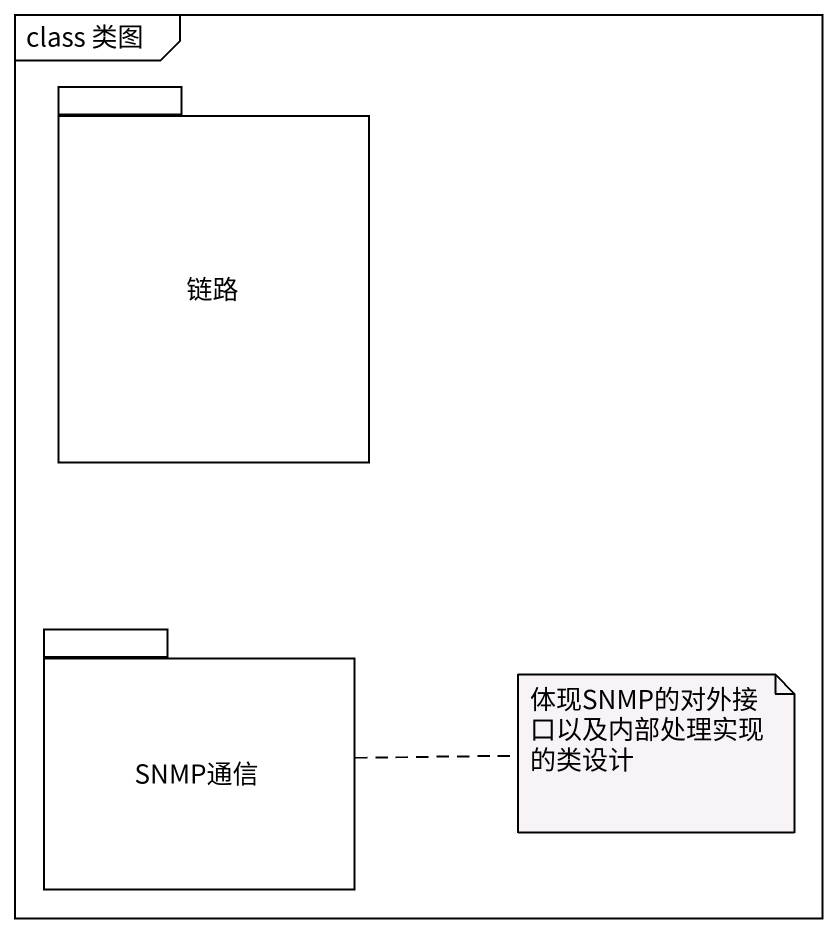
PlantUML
@startuml
mainframe class 类图
package 链路 {
}
package SNMP通信 {
}
note right of SNMP通信 : 体现SNMP的对外接口以及内部处理实现的类设计
@enduml
